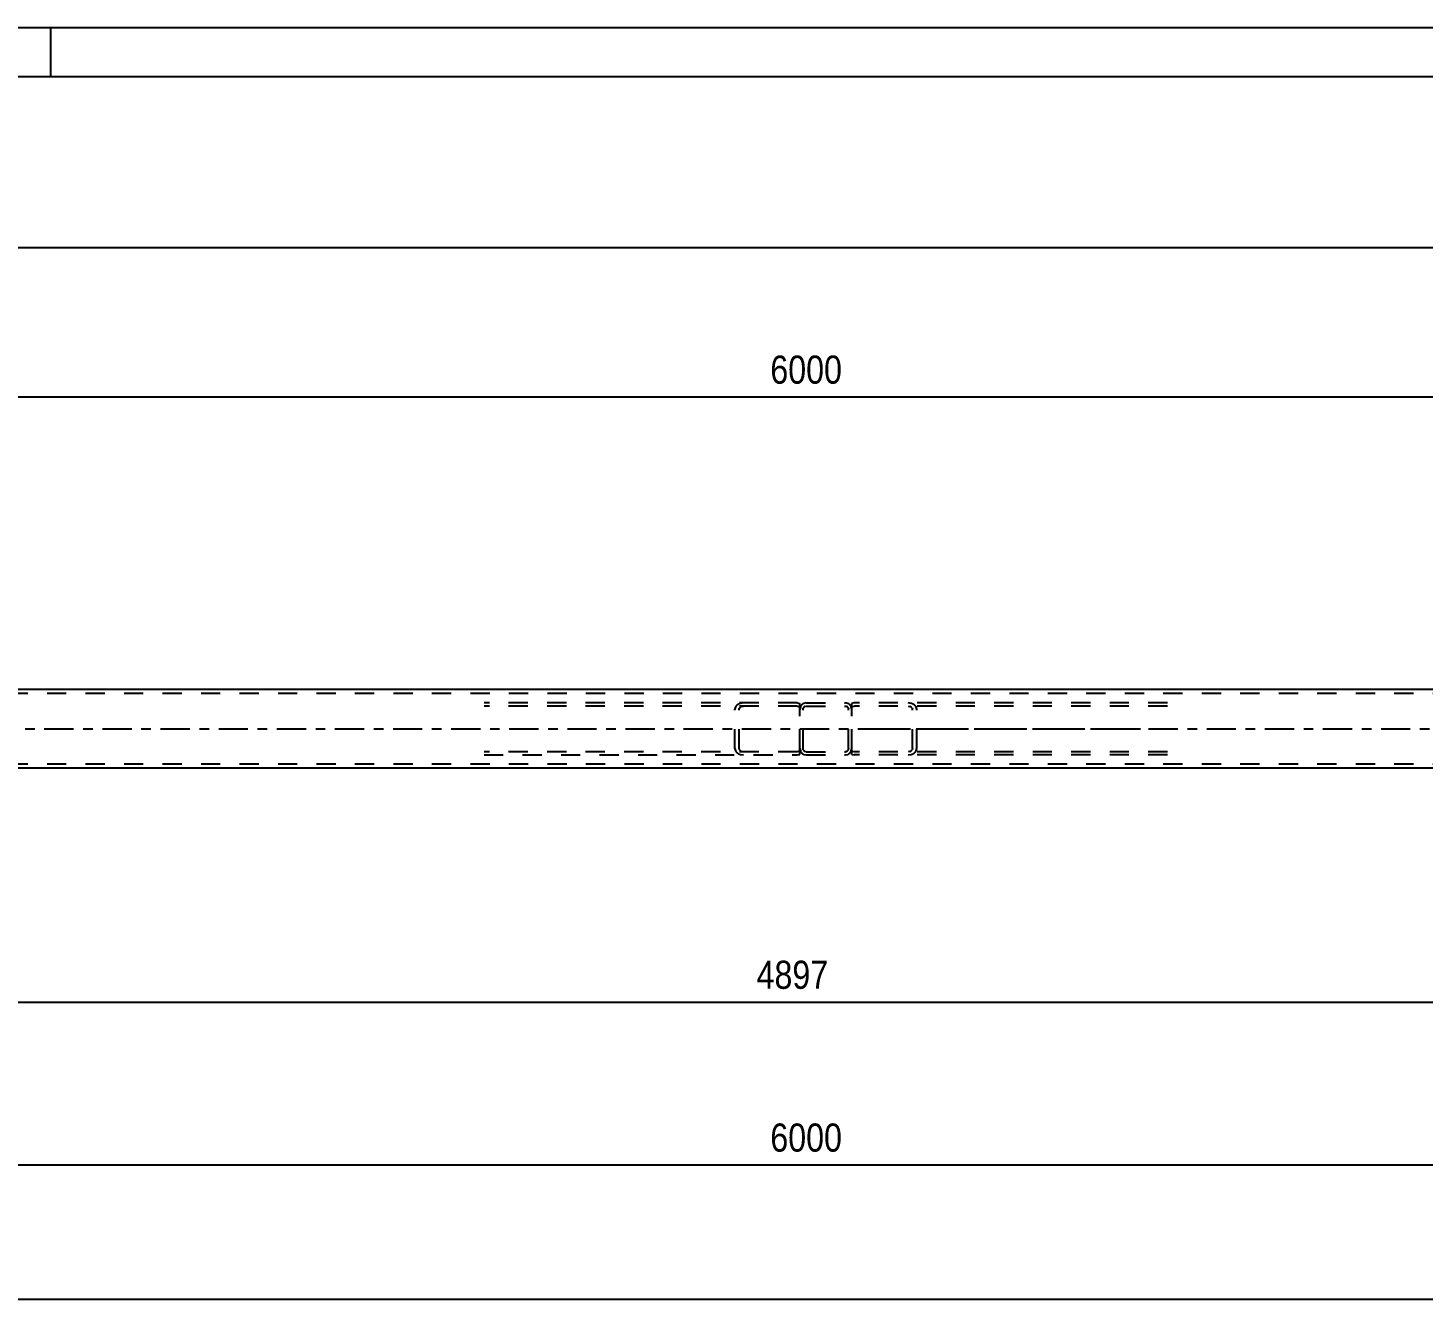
# Model space of a CAD drawing. Header units: millimetres. Extents: x 0 to 1189, y 0 to 841.
# Drawn here: x 766.7 to 908.7, y 711.5 to 841 of the extents above; entities that cross this region are included whole.
import ezdxf

# ---------------------------------------------------------------- set-up
doc = ezdxf.new("R2010")
doc.units = ezdxf.units.MM
doc.linetypes.add('DXK_LINE_DOT2', pattern=[3.9198, 1.9599, -1.9599])
doc.linetypes.add('DXK_LINE_DOT3', pattern=[5.9187, 2.979, -0.9799, 0.9799, -0.9799])
doc.styles.add('Arial Narrow', font='ARIALN.TTF', dxfattribs={"height": 0.2})

# ---------------------------------------------------------------- blocks, each defined once
blk = doc.blocks.new('Unknown-814734972-1132')
at = {"color": 5, "linetype": 'Continuous'}
for p, q in [((1189, 841), (0, 841)), ((769, 836), (769, 841)), ((1184, 836), (5, 836))]:
    blk.add_line(p, q, dxfattribs=at)
blk = doc.blocks.new('Part-814734972-4165 - 4074')
at = {"color": 7, "linetype": 'DXK_LINE_DOT2'}
for p, q in [((850.81, 772.22), (850.55, 772.18)), ((850.55, 766.97), (850.55, 772.18)), ((850.55, 771.83), (850.64, 771.87)), ((850.64, 771.87), (850.81, 771.9)), ((882.7, 772.22), (850.81, 772.22)), ((882.7, 771.9), (850.81, 771.9)), ((856.63, 772.17), (856.3, 772.22)), ((856.3, 771.9), (856.46, 771.87)), ((856.7, 771.7), (856.74, 771.58)), ((856.74, 767.58), (856.74, 771.58)), ((857.18, 771.58), (857.11, 771.82)), ((857.18, 767.58), (857.18, 771.58)), ((850.64, 767.28), (850.55, 767.32)), ((850.81, 767.26), (850.64, 767.28)), ((882.7, 767.26), (850.81, 767.26)), ((856.46, 767.28), (856.3, 767.26)), ((856.74, 767.58), (856.7, 767.45)), ((857.11, 767.33), (857.18, 767.58)), ((850.55, 766.97), (850.81, 766.94)), ((882.7, 766.94), (850.81, 766.94)), ((856.3, 766.94), (856.63, 766.98))]:
    blk.add_line(p, q, dxfattribs=at)
at = {"color": 7, "linetype": 'DXK_LINE_DOT3'}
blk.add_line((853.55, 769.58), (879.96, 769.58), dxfattribs=at)
at = {"color": 7, "linetype": 'DXK_LINE_DOT2'}
for centre, radius, start, end in [((856.36, 771.48), 0.401, 32.4104, 75.4453), ((856.43, 771.39), 0.802, 32.4104, 75.4453), ((856.36, 767.67), 0.401, 284.5547, 327.5896), ((856.43, 767.76), 0.802, 284.5547, 327.5896)]:
    blk.add_arc(centre, radius, start, end, dxfattribs=at)
blk = doc.blocks.new('Part-814734972-4107 - 4074')
at = {"color": 7, "linetype": 'DXK_LINE_DOT2'}
for p, q in [((1095.91, 773.18), (117.27, 773.18)), ((1095.91, 765.98), (117.27, 765.98))]:
    blk.add_line(p, q, dxfattribs=at)
at = {"color": 2, "linetype": 'Continuous'}
for p, q in [((965.92, 773.58), (729.91, 773.58)), ((942.46, 765.58), (753.78, 765.58))]:
    blk.add_line(p, q, dxfattribs=at)
at = {"color": 7, "linetype": 'DXK_LINE_DOT3'}
blk.add_line((117.27, 769.58), (1095.91, 769.58), dxfattribs=at)
blk = doc.blocks.new('Part-814734972-4168 - 4074')
at = {"color": 7, "linetype": 'DXK_LINE_DOT2'}
for p, q in [((845.01, 772.22), (813.11, 772.22)), ((845.01, 771.9), (813.11, 771.9)), ((838.71, 771.82), (838.64, 771.58)), ((838.64, 767.58), (838.64, 771.58)), ((839.08, 771.58), (839.11, 771.7)), ((839.08, 767.58), (839.08, 771.58)), ((839.52, 772.22), (839.18, 772.17)), ((839.35, 771.87), (839.52, 771.9)), ((845.01, 772.22), (845.27, 772.18)), ((845.01, 771.9), (845.18, 771.87)), ((845.18, 771.87), (845.27, 771.83)), ((845.27, 766.97), (845.27, 772.18)), ((845.01, 767.26), (813.11, 767.26)), ((838.64, 767.58), (838.71, 767.33)), ((839.11, 767.45), (839.08, 767.58)), ((839.52, 767.26), (839.35, 767.28)), ((845.18, 767.28), (845.01, 767.26)), ((845.27, 767.32), (845.18, 767.28)), ((813.11, 766.94), (845.01, 766.94)), ((839.18, 766.98), (839.52, 766.94)), ((845.01, 766.94), (845.27, 766.97))]:
    blk.add_line(p, q, dxfattribs=at)
for centre, radius, start, end in [((839.39, 771.39), 0.802, 104.5547, 147.5896), ((839.45, 771.48), 0.401, 104.5547, 147.5896), ((839.39, 767.76), 0.802, 212.4104, 255.4453), ((839.45, 767.67), 0.401, 212.4104, 255.4453)]:
    blk.add_arc(centre, radius, start, end, dxfattribs=at)
blk = doc.blocks.new('Part-814734972-4308 - 4074')
at = {"color": 7, "linetype": 'DXK_LINE_DOT2'}
for p, q in [((845.32, 771.82), (845.27, 771.58)), ((845.27, 767.58), (845.27, 771.58)), ((845.59, 771.58), (845.61, 771.7)), ((845.59, 767.58), (845.59, 771.58)), ((845.91, 772.22), (845.66, 772.17)), ((845.79, 771.87), (845.91, 771.9)), ((845.91, 772.22), (849.91, 772.22)), ((845.91, 771.9), (849.91, 771.9)), ((850.15, 772.17), (849.91, 772.22)), ((849.91, 771.9), (850.03, 771.87)), ((850.2, 771.7), (850.23, 771.58)), ((850.23, 767.58), (850.23, 771.58)), ((850.55, 771.58), (850.5, 771.82)), ((850.55, 767.58), (850.55, 771.58)), ((845.27, 767.58), (845.32, 767.33)), ((845.61, 767.45), (845.59, 767.58)), ((845.91, 767.26), (845.79, 767.28)), ((845.91, 767.26), (849.91, 767.26)), ((850.03, 767.28), (849.91, 767.26)), ((850.23, 767.58), (850.2, 767.45)), ((850.5, 767.33), (850.55, 767.58)), ((845.66, 766.98), (845.91, 766.94)), ((845.91, 766.94), (849.91, 766.94)), ((849.91, 766.94), (850.15, 766.98))]:
    blk.add_line(p, q, dxfattribs=at)
at = {"color": 7, "linetype": 'DXK_LINE_DOT3'}
blk.add_line((847.91, 769.58), (847.91, 769.58), dxfattribs=at)
at = {"color": 7, "linetype": 'DXK_LINE_DOT2'}
for centre, radius, start, end in [((845.91, 771.58), 0.64, 112.5, 157.5), ((845.91, 771.58), 0.32, 112.5, 157.5), ((849.91, 771.58), 0.32, 22.5, 67.5), ((849.91, 771.58), 0.64, 22.5, 67.5), ((845.91, 767.58), 0.64, 202.5, 247.5), ((845.91, 767.58), 0.32, 202.5, 247.5), ((849.91, 767.58), 0.32, 292.5, 337.5), ((849.91, 767.58), 0.64, 292.5, 337.5)]:
    blk.add_arc(centre, radius, start, end, dxfattribs=at)
blk = doc.blocks.new('StraightDimension-814734972-4527 - 4074')
at = {"color": 7, "linetype": 'Continuous'}
blk.add_line((104.37, 818.62), (1108.81, 818.62), dxfattribs=at)
blk = doc.blocks.new('StraightDimension-814734972-4393 - 4074')
at = {"color": 7, "linetype": 'Continuous'}
for p, q in [((725.91, 759.62), (725.91, 722.76)), ((965.92, 759.62), (965.92, 722.76)), ((727.41, 725.76), (724.41, 724.56)), ((725.91, 725.16), (965.92, 725.16)), ((964.42, 724.56), (967.42, 725.76))]:
    blk.add_line(p, q, dxfattribs=at)
at = {"color": 0}
blk.add_wipeout([(850.17, 725.91), (850.17, 730.11), (841.66, 730.11), (841.66, 725.91)], dxfattribs=at)
at = {"color": 3, "style": 'Arial Narrow'}
blk.add_text('6000', height=2.863, dxfattribs=at).set_placement((842.26, 726.51))
blk = doc.blocks.new('StraightDimension-814734972-4488 - 4074')
at = {"color": 7, "linetype": 'Continuous'}
for p, q in [((725.91, 782.61), (725.91, 813.84)), ((965.92, 777.41), (965.92, 813.84)), ((727.41, 804), (724.41, 802.8)), ((725.91, 803.4), (965.92, 803.4)), ((964.42, 802.8), (967.42, 804))]:
    blk.add_line(p, q, dxfattribs=at)
at = {"color": 0}
blk.add_wipeout([(850.17, 804.15), (850.17, 808.35), (841.66, 808.35), (841.66, 804.15)], dxfattribs=at)
at = {"color": 3, "style": 'Arial Narrow'}
blk.add_text('6000', height=2.863, dxfattribs=at).set_placement((842.26, 804.75))
at = {"color": 0, "linetype": 'Continuous'}
blk.add_wipeout([(965.32, 814.44), (961.12, 814.44), (961.12, 804.1), (965.32, 804.1)], dxfattribs=at)
at = {"color": 3, "linetype": 'Continuous', "style": 'Arial Narrow'}
blk.add_text('22575', height=2.863, rotation=90.0002, dxfattribs=at).set_placement((964.72, 804.7))
blk = doc.blocks.new('StraightDimension-814734972-4583 - 4074')
at = {"color": 7, "linetype": 'Continuous'}
blk.add_line((103.37, 711.49), (1109.81, 711.49), dxfattribs=at)
blk = doc.blocks.new('StraightDimension-814734972-23466 - 4074')
at = {"color": 7, "linetype": 'Continuous'}
for p, q in [((746.57, 764.58), (746.57, 731.31)), ((942.46, 764.58), (942.46, 731.31)), ((748.07, 742.35), (745.07, 741.15)), ((746.57, 741.75), (942.46, 741.75)), ((940.96, 741.15), (943.96, 742.35))]:
    blk.add_line(p, q, dxfattribs=at)
at = {"color": 0}
blk.add_wipeout([(848.77, 742.5), (848.77, 746.7), (840.26, 746.7), (840.26, 742.5)], dxfattribs=at)
at = {"color": 3, "style": 'Arial Narrow'}
blk.add_text('4897', height=2.863, dxfattribs=at).set_placement((840.86, 743.1))
at = {"color": 0, "linetype": 'Continuous'}
blk.add_wipeout([(941.86, 741.05), (937.66, 741.05), (937.66, 730.71), (941.86, 730.71)], dxfattribs=at)
at = {"color": 3, "linetype": 'Continuous', "style": 'Arial Narrow'}
blk.add_text('21989', height=2.863, rotation=90.0002, dxfattribs=at).set_placement((941.26, 731.31))

msp = doc.modelspace()

# ---------------------------------------------------------------- block references
for name in ['Unknown-814734972-1132', 'Part-814734972-4107 - 4074', 'Part-814734972-4168 - 4074', 'Part-814734972-4308 - 4074', 'Part-814734972-4165 - 4074']:
    msp.add_blockref(name, (0, 0))

# ---------------------------------------------------------------- next in the draw order: block references
for name in ['StraightDimension-814734972-4527 - 4074', 'StraightDimension-814734972-4393 - 4074']:
    msp.add_blockref(name, (0, 0))

# ---------------------------------------------------------------- next in the draw order: block references
for name in ['StraightDimension-814734972-4488 - 4074', 'StraightDimension-814734972-4583 - 4074']:
    msp.add_blockref(name, (0, 0))

# ---------------------------------------------------------------- next in the draw order: block references
msp.add_blockref('StraightDimension-814734972-23466 - 4074', (0, 0))

doc.saveas('drawing.dxf')
